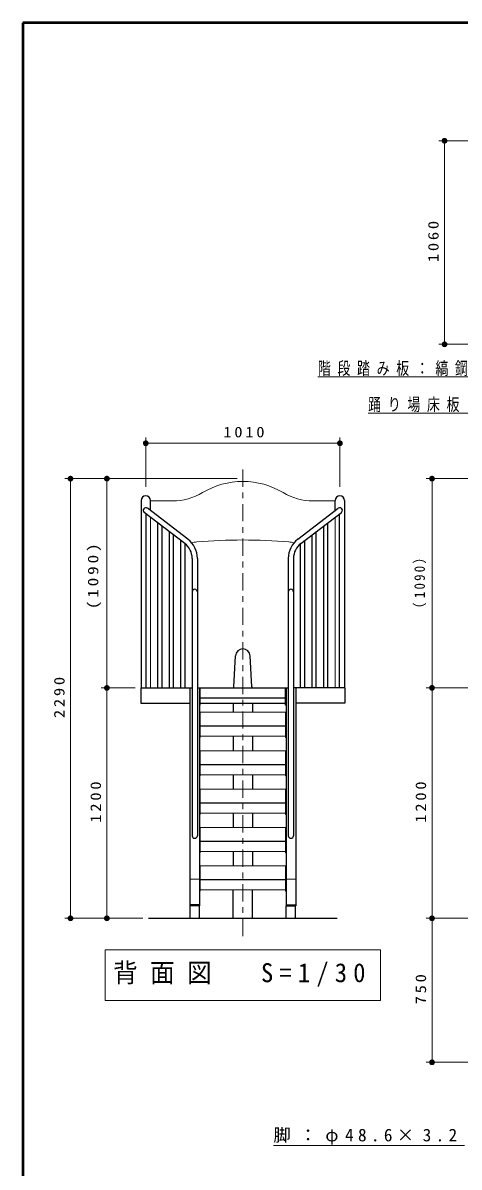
# Model space of a CAD drawing. Units: millimetres on the paper, scale 1:30. Extents: x -365 to 0, y -54 to 257.
# Drawn here: x -365 to -289.4, y 58.3 to 257 of the extents above; entities that cross this region are included whole.
import ezdxf

# ---------------------------------------------------------------- set-up
doc = ezdxf.new("R2010")
doc.units = ezdxf.units.MM
doc.linetypes.add('USER2', pattern=[6, 3, -1, 1, -1])
doc.layers.add('LY_1', color=7, linetype='Continuous', lineweight=13)
doc.layers.add('LY_2', color=7, linetype='Continuous', lineweight=13)
doc.styles.add('ＭＳ ゴシック', font='')
doc.styles.get('ＭＳ ゴシック').set_extended_font_data('MS Gothic')

# ---------------------------------------------------------------- blocks, each defined once
blk = doc.blocks.new('filled_dot')
at = {"color": 0, "linetype": 'Continuous', "lineweight": -2, "const_width": 1.25}
blk.add_lwpolyline([(-0.625, 0, 1), (0.625, 0, 1)], format="xyb", close=True, dxfattribs=at)

msp = doc.modelspace()

# ---------------------------------------------------------------- linework, layer by layer
at = {"layer": 'LY_1'}
for p, q in [((-235.058, 236.529), (-292.886, 236.529)), ((-291.886, 201.195), (-291.886, 236.529)), ((-235.058, 201.195), (-292.886, 201.195)), ((-313.854, 195.539), (-271.815, 195.539)), ((-305.125, 189.251), (-263.02, 189.251)), ((-343.696, 176.47), (-343.696, 185.016)), ((-310.029, 176.47), (-310.029, 185.016)), ((-343.696, 184.016), (-310.029, 184.016)), ((-327.863, 177.87), (-357.751, 177.87)), ((-356.751, 101.538), (-356.751, 177.87)), ((-350.434, 141.538), (-350.434, 177.87)), ((-227.987, 177.87), (-295.058, 177.87)), ((-294.058, 141.538), (-294.058, 177.87)), ((-342.886, 173.995), (-339.074, 173.995)), ((-310.839, 173.995), (-314.652, 173.995)), ((-342.891, 141.538), (-342.891, 171.183)), ((-310.834, 141.538), (-310.834, 171.183)), ((-345.529, 141.538), (-351.434, 141.538)), ((-350.434, 101.538), (-350.434, 141.538)), ((-254.148, 141.538), (-295.058, 141.538)), ((-251.467, 141.538), (-294.391, 141.538)), ((-294.058, 101.538), (-294.058, 141.538)), ((-334.263, 137.303), (-319.463, 137.303)), ((-334.263, 137.303), (-334.263, 132.918)), ((-319.463, 137.303), (-319.463, 132.918)), ((-334.363, 135.085), (-334.263, 135.085)), ((-319.463, 133.131), (-334.363, 133.131)), ((-319.363, 135.085), (-319.463, 135.085)), ((-334.363, 132.918), (-334.263, 132.918)), ((-319.363, 132.918), (-319.463, 132.918)), ((-334.263, 130.637), (-319.463, 130.637)), ((-334.263, 130.637), (-334.263, 126.251)), ((-319.463, 130.637), (-319.463, 126.251)), ((-334.363, 128.418), (-334.263, 128.418)), ((-319.363, 128.418), (-319.463, 128.418)), ((-319.463, 126.464), (-334.363, 126.464)), ((-334.363, 126.251), (-334.263, 126.251)), ((-319.363, 126.251), (-319.463, 126.251)), ((-334.263, 123.97), (-319.463, 123.97)), ((-334.263, 123.97), (-334.263, 119.585)), ((-319.463, 123.97), (-319.463, 119.585)), ((-334.363, 121.751), (-334.263, 121.751)), ((-319.363, 121.751), (-319.463, 121.751)), ((-319.463, 119.798), (-334.363, 119.798)), ((-334.363, 119.585), (-334.263, 119.585)), ((-319.363, 119.585), (-319.463, 119.585)), ((-334.263, 117.303), (-319.463, 117.303)), ((-334.263, 117.303), (-334.263, 112.918)), ((-319.463, 117.303), (-319.463, 112.918)), ((-334.363, 115.085), (-334.263, 115.085)), ((-319.363, 115.085), (-319.463, 115.085)), ((-319.463, 113.131), (-334.363, 113.131)), ((-334.363, 112.918), (-334.263, 112.918)), ((-319.363, 112.918), (-319.463, 112.918)), ((-334.263, 110.637), (-319.463, 110.637)), ((-334.263, 110.637), (-334.263, 106.251)), ((-319.463, 110.637), (-319.463, 106.251)), ((-336.029, 108.355), (-334.363, 108.355)), ((-334.363, 108.418), (-334.263, 108.418)), ((-319.363, 108.418), (-319.463, 108.418)), ((-319.363, 108.355), (-317.696, 108.355)), ((-319.463, 106.464), (-334.363, 106.464)), ((-334.363, 106.251), (-334.263, 106.251)), ((-319.363, 106.251), (-319.463, 106.251)), ((-344.196, 101.538), (-357.751, 101.538)), ((-285.388, 101.538), (-295.058, 101.538)), ((-294.058, 76.538), (-294.058, 101.538)), ((-350.763, 96.091), (-350.763, 87.291)), ((-302.963, 96.091), (-350.763, 96.091)), ((-302.963, 87.291), (-302.963, 96.091)), ((-350.763, 87.291), (-302.963, 87.291)), ((-282.28, 76.538), (-295.058, 76.538)), ((-321.549, 62.062), (-288.422, 62.062))]:
    msp.add_line(p, q, dxfattribs=at)
at = {"layer": 'LY_1', "linetype": 'USER2'}
msp.add_line((-326.863, 179.462), (-326.863, 97.644), dxfattribs=at)
at = {"layer": 'LY_1', "lineweight": 25}
for p, q in [((-344.506, 174.061), (-344.506, 141.538)), ((-342.886, 172.321), (-342.886, 174.061)), ((-310.839, 172.321), (-310.839, 174.061)), ((-309.219, 174.061), (-309.219, 141.538)), ((-336.94, 166.634), (-343.974, 172.011)), ((-343.604, 141.538), (-343.604, 171.728)), ((-336.389, 167.354), (-343.423, 172.731)), ((-317.336, 167.354), (-310.302, 172.731)), ((-316.786, 166.634), (-309.752, 172.011)), ((-310.122, 141.538), (-310.122, 171.728)), ((-341.604, 141.538), (-341.604, 170.199)), ((-340.88, 141.538), (-340.88, 169.646)), ((-312.845, 141.538), (-312.845, 169.646)), ((-312.122, 141.538), (-312.122, 170.199)), ((-339.604, 141.538), (-339.604, 168.67)), ((-338.88, 141.538), (-338.88, 168.117)), ((-337.604, 141.538), (-337.604, 167.141)), ((-316.122, 141.538), (-316.122, 167.141)), ((-314.845, 141.538), (-314.845, 168.117)), ((-314.122, 141.538), (-314.122, 168.67)), ((-336.88, 141.538), (-336.88, 166.588)), ((-316.845, 141.538), (-316.845, 166.588)), ((-335.649, 164.023), (-335.649, 115.883)), ((-334.743, 164.023), (-334.743, 115.883)), ((-318.983, 164.023), (-318.983, 115.883)), ((-318.076, 164.023), (-318.076, 115.883)), ((-328.414, 141.738), (-328.131, 147.108)), ((-328.133, 147.063), (-328.133, 147.041)), ((-325.311, 141.738), (-325.595, 147.108)), ((-325.593, 147.063), (-325.593, 147.041)), ((-344.529, 141.538), (-344.529, 138.871)), ((-344.529, 141.538), (-335.649, 141.538)), ((-336.029, 141.538), (-336.029, 103.721)), ((-334.743, 141.538), (-318.983, 141.538)), ((-334.363, 141.538), (-334.363, 103.721)), ((-334.263, 138.538), (-334.263, 141.538)), ((-319.463, 138.538), (-319.463, 141.538)), ((-319.363, 141.538), (-319.363, 103.721)), ((-309.196, 141.538), (-318.076, 141.538)), ((-317.696, 141.538), (-317.696, 103.721)), ((-309.196, 141.538), (-309.196, 138.871)), ((-334.263, 139.798), (-319.463, 139.798)), ((-344.529, 138.871), (-336.029, 138.871)), ((-334.363, 138.538), (-334.263, 138.538)), ((-334.263, 138.871), (-319.463, 138.871)), ((-328.556, 138.871), (-328.556, 137.303)), ((-325.169, 138.871), (-325.169, 137.303)), ((-319.363, 138.538), (-319.463, 138.538)), ((-309.196, 138.871), (-317.696, 138.871)), ((-319.463, 134.871), (-334.363, 134.871)), ((-328.556, 133.131), (-328.556, 130.637)), ((-325.169, 133.131), (-325.169, 130.637)), ((-319.463, 128.205), (-334.363, 128.205)), ((-328.556, 126.464), (-328.556, 123.97)), ((-325.169, 126.464), (-325.169, 123.97)), ((-319.463, 121.538), (-334.363, 121.538)), ((-328.556, 119.798), (-328.556, 117.303)), ((-325.169, 119.798), (-325.169, 117.303)), ((-319.463, 114.871), (-334.363, 114.871)), ((-328.556, 113.131), (-328.556, 110.637)), ((-325.169, 113.131), (-325.169, 110.637)), ((-319.463, 108.205), (-334.363, 108.205)), ((-328.556, 101.538), (-328.556, 106.464)), ((-325.169, 101.538), (-325.169, 106.464)), ((-334.363, 103.871), (-336.029, 103.871)), ((-334.363, 103.721), (-336.029, 103.721)), ((-336.006, 101.538), (-336.006, 103.721)), ((-334.386, 101.538), (-334.386, 103.721)), ((-319.363, 103.871), (-317.696, 103.871)), ((-319.363, 103.721), (-317.696, 103.721)), ((-319.339, 101.538), (-319.339, 103.721)), ((-317.719, 101.538), (-317.719, 103.721)), ((-343.196, 101.538), (-310.529, 101.538))]:
    msp.add_line(p, q, dxfattribs=at)
at = {"layer": 'LY_1'}
for centre, radius, start, end in [((-326.863, 163.835), 13.547, 90, 121.00272), ((-326.863, 163.835), 13.547, 58.99728, 90), ((-339.074, 184.155), 10.16, 270, 301.00272), ((-314.652, 184.155), 10.16, 238.99728, 270), ((-334.5, 162.659), 4.233, 94.92838, 106.7417), ((-326.863, 74.088), 93.133, 90, 94.92838), ((-326.863, 74.088), 93.133, 85.07162, 90), ((-319.225, 162.659), 4.233, 73.2583, 85.07162)]:
    msp.add_arc(centre, radius, start, end, dxfattribs=at)
at = {"layer": 'LY_1', "lineweight": 25}
for centre, radius, start, end in [((-343.696, 174.061), 0.81, 0, 180), ((-310.029, 174.061), 0.81, 0, 180), ((-343.699, 172.371), 0.453, 52.6028, 232.6028), ((-310.027, 172.371), 0.453, 307.3972, 127.3972), ((-338.936, 164.023), 4.194, 0, 52.6028), ((-314.789, 164.023), 4.194, 127.3972, 180), ((-338.936, 164.023), 3.287, 0, 52.6028), ((-314.789, 164.023), 3.287, 127.3972, 180), ((-335.196, 158.205), 0.453, 0, 180), ((-318.529, 158.205), 0.453, 360, 180), ((-326.863, 147.041), 1.27, 90, 176.97971), ((-326.863, 147.041), 1.27, 3.02029, 90), ((-328.626, 141.75), 0.212, 270, 356.97971), ((-325.1, 141.75), 0.212, 183.02029, 270), ((-335.196, 115.883), 0.453, 180, 0), ((-318.529, 115.883), 0.453, 180, 0)]:
    msp.add_arc(centre, radius, start, end, dxfattribs=at)
at = {"layer": 'LY_2', "lineweight": 50}
for p, q in [((0, 257), (-365, 257)), ((-365, 257), (-365, 0))]:
    msp.add_line(p, q, dxfattribs=at)

# ---------------------------------------------------------------- block references
at = {"layer": 'LY_1', "xscale": 0.4, "yscale": 0.4}
for p, rotation in [((-291.886, 236.529), 270), ((-291.886, 201.195), 90), ((-310.029, 184.016), 180), ((-356.751, 177.87), 270), ((-350.434, 177.87), 270), ((-294.058, 177.87), 270), ((-350.434, 141.538), 270), ((-350.434, 141.538), 90), ((-294.058, 141.538), 90), ((-294.058, 141.538), 270), ((-356.751, 101.538), 90), ((-350.434, 101.538), 90), ((-294.058, 101.538), 90), ((-294.058, 101.538), 270), ((-294.058, 76.538), 90)]:
    msp.add_blockref('filled_dot', p, dxfattribs=dict(at, rotation=rotation))
msp.add_blockref('filled_dot', (-343.696, 184.016), dxfattribs=at)

# ---------------------------------------------------------------- texts
at = {"layer": 'LY_1', "char_height": 1.833, "attachment_point": 8, "rotation": 90, "style": 'ＭＳ ゴシック'}
for s, insert in [('\\T1.33;\\W1.15;1060', (-292.886, 219.283)), ('\\T1.33;\\W1.2;(1090)', (-351.434, 161.161)), ('\\T1.33;\\W0.9;（1090）', (-295.058, 160.114)), ('\\T1.33;\\W1.15;2290', (-357.751, 140.113)), ('\\T1.33;\\W1.15;1200', (-351.434, 121.959)), ('\\T1.33;\\W1.15;1200', (-295.058, 121.959)), ('\\T1.33;\\W1.15;750', (-295.058, 89.453))]:
    msp.add_mtext(s, dxfattribs=dict(at, insert=insert))
at = {"layer": 'LY_1', "style": 'ＭＳ ゴシック'}
for s, insert, char_height, attachment_point in [('\\T1.51;\\W0.75;階段踏み板：縞鋼板\u30002.3ｔ', (-313.854, 195.689), 2.199, 7), ('\\T1.51;\\W0.75;踊り場床板：縞鋼板\u30002.3ｔ', (-305.125, 189.401), 2.199, 7), ('\\T1.33;\\W1.15;1010', (-326.44, 185.016), 1.833, 8), ('\\T1.5;\\W0.95;背面図\u3000S=1/30', (-349.363, 91.691), 3.299, 4), ('\\T1.5;脚：φ48.6×3.2', (-321.549, 62.212), 2.199, 7)]:
    msp.add_mtext(s, dxfattribs=dict(at, insert=insert, char_height=char_height, attachment_point=attachment_point))

doc.saveas('drawing.dxf')
